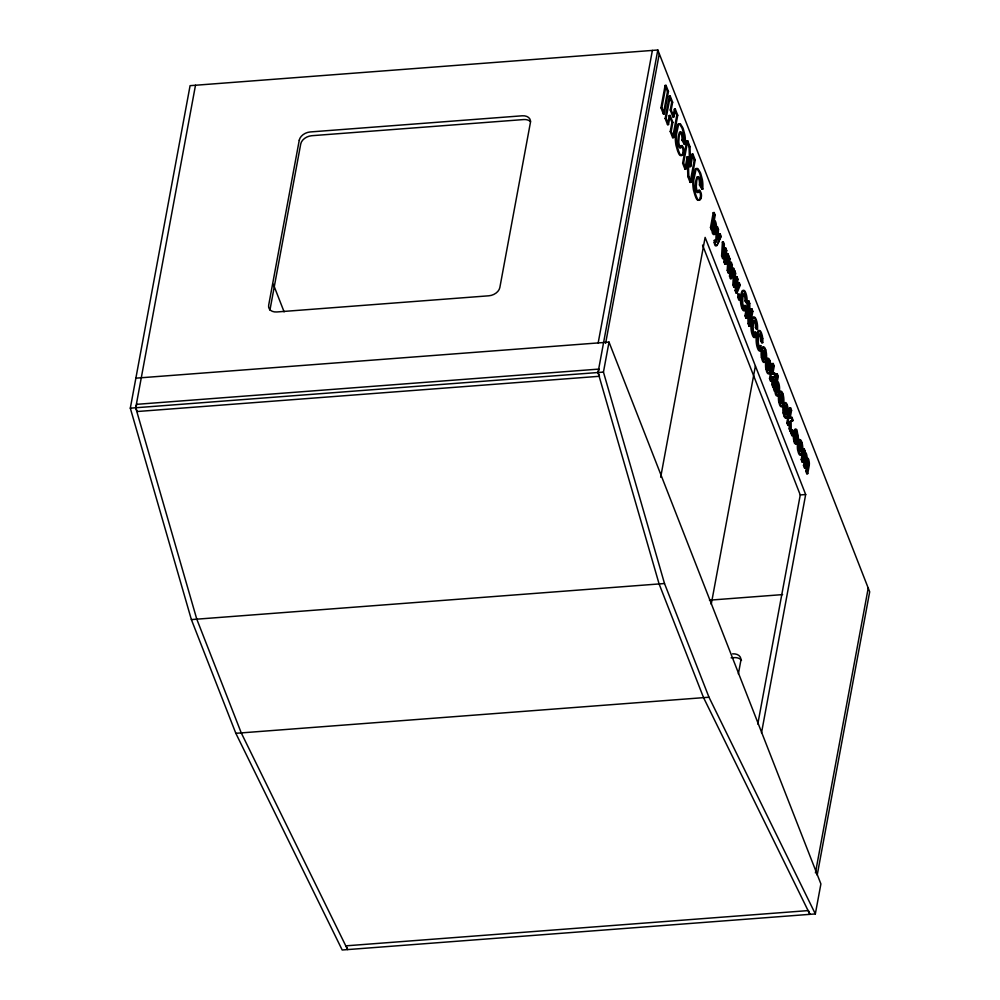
<?xml version="1.0" encoding="UTF-8"?>
<svg xmlns="http://www.w3.org/2000/svg" width="1000" height="1000" viewBox="0 0 1000 1000"><rect width="100%" height="100%" fill="white"/><g stroke="black" fill="none" stroke-linecap="round" stroke-linejoin="round"><path stroke-width="1.5" d="M717.4 226.713L716.787 241.137A6.288 1.787 85.6 0 1 716.25 242.138A2.35 0.675 85.6 0 1 715.65 241.45A7.488 2.138 85.6 0 1 715.263 240.287L714.3 240.362A7.488 2.138 85.6 0 0 714.675 241.55A2.35 0.675 85.6 0 0 715.3 242.262A6.288 1.787 85.6 0 0 715.825 241.188L716.438 226.788L717.4 226.713L718.462 229.438L717.9 239.3L716.938 239.375L717.5 229.513L716.438 226.788M676.263 137.887A12.888 3.675 85.6 0 1 676.287 135.287L678.6 124.45A12.225 3.487 85.6 0 1 680.562 124.038L682.788 127.675A26.538 7.562 85.6 0 1 683.375 129.213L684.887 134.95A10.15 2.888 85.6 0 1 685.037 135.912A11.45 3.262 85.6 0 1 685.362 139.95L685.325 144.338L684.362 144.412L684.412 140.025A11.45 3.262 85.6 0 0 684.075 135.988A10.15 2.888 85.6 0 0 683.925 135.025L682.412 129.288A26.538 7.562 85.6 0 0 681.825 127.75L679.6 124.125A12.225 3.487 85.6 0 0 677.638 124.525L675.325 135.363A12.888 3.675 85.6 0 0 675.3 137.963A13.075 3.725 85.6 0 0 675.975 145.275L677.438 150.4A30.562 8.7 85.6 0 0 678.025 151.95C681.2 161.388 685.575 150.137 681.125 145.7L682.087 145.625C686.575 150.05 682.15 161.25 678.988 151.875A30.562 8.7 85.6 0 1 678.4 150.325L676.963 145.162M694.425 189.938A13.075 3.725 85.6 0 1 693.775 182.638A12.888 3.675 85.6 0 1 693.775 180.025L696.1 169.188A12.225 3.487 85.6 0 1 698.05 168.775L700.275 172.413A26.538 7.562 85.6 0 1 700.863 173.938L702.375 179.675A10.15 2.888 85.6 0 1 702.525 180.637A11.45 3.262 85.6 0 1 702.862 184.675L702.812 189.075L701.85 189.15L701.9 184.75A11.45 3.262 85.6 0 0 701.562 180.712A10.15 2.888 85.6 0 0 701.413 179.75L699.9 174.013A26.538 7.562 85.6 0 0 699.312 172.488L697.087 168.85A12.225 3.487 85.6 0 0 695.138 169.25L692.812 180.1A12.888 3.675 85.6 0 0 692.788 182.688A13.075 3.725 85.6 0 0 693.462 190.012L694.925 195.125A30.562 8.7 85.6 0 0 695.512 196.675C698.7 206.112 703.062 194.875 698.612 190.425L699.575 190.35C704.013 194.8 699.712 206 696.475 196.6A30.562 8.7 85.6 0 1 695.888 195.062L694.463 189.887M722.6 258.525L724.55 253.238L725.512 253.175L723.562 258.45L722.6 258.525L721.612 255.987L722.412 242.062L723.375 242L724.35 244.5L723.75 253.425L722.788 253.5L723.388 244.575L722.412 242.062M723.562 258.45L722.575 255.912L723.375 242M727.225 270.363L728.025 256.438L729.025 256.45L728.188 270.287L729.175 272.812L728.213 272.887L727.225 270.363L728.188 270.287M732.85 284.725L733.65 270.812L734.613 270.738L733.812 284.65L734.8 287.188L733.838 287.262L732.85 284.725L733.812 284.65M794.4 437.925L795.263 440.962L796.912 440.012C800.212 444.9 794.862 445.513 794.912 441.087A6.4 1.825 85.6 0 1 794.287 434.85L794.55 432.5A13.088 3.725 85.6 0 1 794.737 431.525L795.263 429.9A6.338 1.8 85.6 0 1 796.975 429.975L798.525 438.8L797.55 438.875L796 430.075A6.338 1.8 85.6 0 0 794.287 429.963L793.775 431.6A13.088 3.725 85.6 0 0 793.587 432.562L793.325 434.925A6.4 1.825 85.6 0 0 793.938 441.188M728.413 267.875L729.013 258.95L727.087 254.013L728.05 253.95L729.975 258.875L729.375 267.8L728.413 267.875L730.4 262.488L731.363 262.413L732.325 264.9L731.637 273.575L730.662 273.65L731.363 264.975L730.4 262.488M734.025 282.238L734.625 273.312L732.7 268.387L733.662 268.312L735.588 273.238L734.987 282.175L734.025 282.238L736.012 276.863L736.975 276.788L737.95 279.262L737.25 287.95L736.287 288.025L736.988 279.337L736.012 276.863M729.025 256.45L725.812 264.2L724.85 264.275L723.9 261.85L724.55 253.238M725.812 264.2L724.862 261.775L725.512 253.175M729.513 276.212L730.175 267.613L731.137 267.538L730.475 276.137L731.425 278.575L730.462 278.637L729.513 276.212L730.475 276.137M735.138 290.587L735.788 281.988L736.75 281.913L736.1 290.512L737.05 292.938L736.087 293.012L735.138 290.587L736.1 290.512M725.05 259.288L725.75 250.6L724.775 248.125L725.738 248.05L726.712 250.525L726.012 259.212L725.05 259.288L727.087 254.013M761.75 342.7A8.188 2.325 85.6 0 0 761.775 338.638A7.8 2.225 85.6 0 0 761.025 334.65L760.612 333.363A12.138 3.462 85.6 0 0 760.225 332.4L759.812 331.613A8.562 2.438 85.6 0 0 758.213 330.65A8.588 2.45 85.6 0 0 757.725 331.15L756.787 333.812A17.913 5.1 85.6 0 0 756.525 335.125L756.162 338.725A8.8 2.512 85.6 0 0 756.237 341.962A9.175 2.612 85.6 0 0 756.325 342.887A8.5 2.425 85.6 0 0 757.1 346.987L757.45 348.038A8.55 2.438 85.6 0 0 760.163 350.55M716.938 239.375L719.212 233.888L720.175 233.825L721.237 236.55L716.7 245.812L715.425 245.875L714.65 244.725L714.3 240.362M719.212 233.888L720.275 236.612C718.238 246.562 714.425 247.963 715.263 240.287M135.863 378.162L609.012 342.1L820.9 883.925L815.337 913.925L342.188 950L235.837 733.312L191.375 619.587L130.312 408.175L190.087 85.662L657.812 50L869.688 591.825L817.188 875.15M195.5 85.25L135.725 407.762L196.788 619.175L241.262 732.9L347.612 949.587L346.138 945.825L808.45 910.575L809.912 914.338L703.562 697.65L659.1 583.938L598.038 372.512L657.812 50M598.175 342.925L652.387 50.412M605.638 343.212L659.275 53.762M815.337 913.925L708.988 697.237L664.513 583.525L603.45 372.1L609.012 342.1M660.95 107.788L665.088 85.463L666.05 85.388L668.45 91.512L664.312 113.837L663.35 113.912L660.95 107.788L661.912 107.713L664.312 113.837M661.912 107.713L666.05 85.388M663.35 113.912L667.487 91.587L665.088 85.463M667.537 124.637L669.225 115.538L670.188 115.463L668.5 124.562L667.537 124.637L665.15 118.513L669.287 96.188L670.25 96.112L672.638 102.238L671.213 109.963L673.9 116.862L672.938 116.938L670.25 110.037L671.675 102.312L669.287 96.188M668.5 124.562L666.112 118.438L670.25 96.112M672.938 116.938L674.375 109.2L675.337 109.125L677.738 115.262L673.6 137.587L672.638 137.662L670.238 131.537L671.925 122.425L669.225 115.538M673.6 137.587L671.2 131.463L672.887 122.362L670.188 115.463M673.9 116.862L675.337 109.125M672.638 137.662L676.775 115.337L674.375 109.2M684.912 169.062L687.2 156.75L688.162 156.675L685.875 168.988L684.912 169.062L682.638 163.238L686.775 140.912L687.738 140.838L690 146.625L690.662 166.55L689.688 166.625L689.038 146.7L686.775 140.912M685.875 168.988L683.6 163.175L687.738 140.838M689.688 166.625L691.988 154.238L692.95 154.162L695.225 159.987L691.087 182.325L690.125 182.387L687.85 176.575L687.2 156.75M690.662 166.55L692.95 154.162M690.125 182.387L694.262 160.062L691.988 154.238M660.675 477.225L705.125 237.4L805.675 494.525L761.513 732.825M711.425 229.938L711.712 228.363L712.675 228.287L712.387 229.875L711.425 229.938L710.487 227.55L713.25 212.638L714.212 212.562L715.212 215.125L714.237 220.425L713.275 220.5L714.25 215.2L713.25 212.638M712.387 229.875L711.45 227.475L714.212 212.562M737.712 297.162L738.238 294.3L739.2 294.225L740.212 296.788L739.675 299.65L738.713 299.725L737.712 297.162L738.675 297.087L739.675 299.65M738.675 297.087L739.2 294.225M738.713 299.725L739.25 296.85L738.238 294.3M745.975 318.312L747.763 308.7L748.725 308.625L746.938 318.238L745.975 318.312L744.975 315.75L747.738 300.837L748.7 300.763L749.75 303.438L750.025 318.538L749.062 318.612L748.787 303.512L747.738 300.837M746.938 318.238L745.938 315.675L748.7 300.763M749.062 318.612L750.875 308.85L751.838 308.775L752.837 311.337L750.075 326.25L749.112 326.312L748.037 323.562L747.763 308.7M750.025 318.538L751.838 308.775M749.112 326.312L751.875 311.413L750.875 308.85M711.237 604.263L755.4 365.962M771.825 374.05L774.638 373.1L775.863 376.238L772.125 377.525L771.488 381L770.525 381.075L769.525 378.512L772.288 363.6L773.25 363.525L774.25 366.087L772.788 373.975L771.825 374.05L773.288 366.163L772.288 363.6M771.488 381L770.487 378.438L773.25 363.525M770.525 381.075L771.162 377.6L772.812 377.3L772.862 384.513L773.925 387.238L772.962 387.312L771.9 384.575L771.85 377.362M774.5 391.225L774.788 389.65L775.75 389.575L775.462 391.15L774.5 391.225L773.562 388.837L776.325 373.925L777.288 373.85L778.288 376.413L777.3 381.712L776.338 381.788L777.325 376.488L776.325 373.925M775.462 391.15L774.525 388.762L777.288 373.85M738.375 673.888L740.825 660.625A10.075 7.062 -21.4 0 0 732.588 653.863M789.137 418.312L791.95 417.362L793.175 420.5L789.438 421.8L788.8 425.262L787.837 425.337L786.825 422.775L789.6 407.863L790.562 407.8L791.562 410.35L790.1 418.25L789.137 418.312L790.6 410.425L789.6 407.863M788.8 425.262L787.8 422.7L790.562 407.8M787.837 425.337L789.15 421.637L789.2 428.85L790.275 431.575L791.237 431.5L791.125 421.213L793.175 420.5M790.837 433.013L791.363 430.15L792.325 430.075L793.337 432.638L792.8 435.5L791.838 435.575L790.837 433.013L791.8 432.938L792.8 435.5M791.8 432.938L792.325 430.075M791.838 435.575L792.362 432.7L791.363 430.15M804.5 467.95L806.3 460.3L807.1 463.738A14.8 4.213 85.6 0 1 806.9 464.975L805.75 471.175L806.762 473.725L807.725 473.663L806.712 471.1L807.862 464.9A14.8 4.213 85.6 0 0 808.075 463.663L807.262 460.225L805.462 467.875L804.5 467.95L803.5 465.387L804.638 459.25A19.112 5.438 85.6 0 0 804.875 457.75L804.513 454.925L803.2 462.1L802.237 462.163L801.237 459.613L803.238 448.775L804.2 448.7L805.113 451.012L804.837 452.488L803.875 452.55L803.238 448.775M803.2 462.1L802.2 459.538L804.2 448.7M802.237 462.163C800.225 457.887 806.213 450.188 805.837 457.663A19.112 5.438 85.6 0 1 805.588 459.175L804.463 465.312L805.462 467.875M757.788 724.062L800.263 494.938L702.55 245.075M806.762 473.725L808.05 466.788A10.163 2.9 85.6 0 0 808.375 464.425M807.725 473.663L809.013 466.712A10.163 2.9 85.6 0 0 809.338 464.35M815.425 872.925L868.225 588.062M795.913 440.2C799.3 444.688 793.962 445.637 793.95 441.163M796.912 440.012L796.162 440.838L795.362 437.863M713.825 230.225L713.6 230.75A2.975 0.85 85.6 0 1 713.413 230.975A2.788 0.8 85.6 0 1 712.7 230.413M745.387 310L745.075 305.425L743.288 306.75L742.35 305.625A4.825 1.375 85.6 0 1 741.612 302.013L741.612 301.737A8.8 2.512 85.6 0 1 741.438 298.525L741.787 294.925A17.913 5.1 85.6 0 1 742.05 293.6L743 290.95A8.588 2.45 85.6 0 1 745.1 291.4L745.487 292.2A12.138 3.462 85.6 0 1 745.888 293.15L746.3 294.438A7.8 2.225 85.6 0 1 747.025 298.425A8.188 2.325 85.6 0 1 747.025 302.488L746.075 302.6L744.938 300.788L745.9 300.712L747.05 302.525M745.075 305.425L744.25 306.675L743.312 305.55A4.825 1.375 85.6 0 1 742.575 301.938M755.85 336.763L755.537 332.175L753.75 333.512L752.812 332.388A4.825 1.375 85.6 0 1 752.075 328.775L752.075 328.5A8.8 2.512 85.6 0 1 751.9 325.275L752.262 321.675A17.913 5.1 85.6 0 1 752.513 320.35L753.462 317.7A8.588 2.45 85.6 0 1 755.562 318.163L755.95 318.95A12.138 3.462 85.6 0 1 756.35 319.913L756.762 321.2A7.8 2.225 85.6 0 1 757.487 325.188A8.188 2.325 85.6 0 1 757.487 329.25L756.55 329.363L755.4 327.537L756.375 327.463L757.513 329.288M755.537 332.175L754.712 333.438L753.775 332.312A4.825 1.375 85.6 0 1 753.037 328.7M761.075 350.138L760.775 345.562L758.988 346.887L758.05 345.763A4.825 1.375 85.6 0 1 757.312 342.15L757.588 337.887A18.575 5.288 85.6 0 1 757.775 336.863L758.8 334.275A4.825 1.375 85.6 0 1 759.9 335.363A4.537 1.288 85.6 0 1 760.688 341L761.775 342.738L762.738 342.663L761.6 340.85L760.638 340.913M760.775 345.562L759.887 346.812L759.013 345.688A4.825 1.375 85.6 0 1 758.275 342.075L758.55 337.812A18.575 5.288 85.6 0 1 758.737 336.788L759.762 334.2A4.825 1.375 85.6 0 1 760.863 335.288A4.537 1.288 85.6 0 1 761.65 340.925M722.788 253.5L724.775 248.125M723.75 253.425L725.738 248.05M729.375 267.8L731.363 262.413M728.213 272.887L730.175 267.613M729.175 272.812L731.137 267.538M734.987 282.175L736.975 276.788M733.838 287.262L735.788 281.988M734.8 287.188L736.75 281.913M726.012 259.212L728.05 253.95M730.662 273.65L732.7 268.387M731.637 273.575L733.662 268.312M736.287 288.025L738.325 282.762L739.287 282.688L740.263 285.188L737.05 292.938M737.25 287.95L739.287 282.688M744.112 305.5L744.425 310.075M754.575 332.25L754.887 336.825M759.812 345.625L760.113 350.213M724.85 264.275L728.062 256.525M730.462 278.637L733.675 270.887L734.638 270.812L731.425 278.575M736.087 293.012L739.3 285.262L738.325 282.762M717.9 239.3L720.175 233.825M768.012 370.2L768.913 365.6L767.712 361.887M786.287 414.387L787.175 409.787L785.975 406.075M780.85 403.188L781.787 398.55L780.537 394.85M804.837 452.488L805.438 452.438A4.875 1.388 85.6 0 1 807.125 458.237M772.788 373.975L774.638 373.1M790.1 418.25L791.95 417.362M763.175 350.613L764.463 353.9L763.637 358.837A3.312 0.938 85.6 0 1 762.225 355.425M764.137 350.538L765.438 354.025L764.5 358.85A3.312 0.938 85.6 0 1 763.188 355.35M768.562 361.85L769.862 365.337L768.975 370.125A3.312 0.938 85.6 0 1 767.613 366.675A5.487 1.562 85.6 0 1 768.587 362.013M781.45 394.8L782.75 398.288L781.862 403.075A3.312 0.938 85.6 0 1 780.5 399.625M784.912 406.188L786.213 409.675L785.325 414.462A3.312 0.938 85.6 0 1 783.95 411.012M799.412 443.263L800.7 446.562L799.875 451.5A3.312 0.938 85.6 0 1 798.462 448.088M800.375 443.188L801.675 446.675L800.738 451.5A3.312 0.938 85.6 0 1 799.425 448.013M713.275 220.5L713.538 220.438A5.275 1.5 85.6 0 1 714.625 221.737L714.712 221.975A5.688 1.625 85.6 0 1 715.487 226.075A6.05 1.725 85.6 0 1 715.525 228.025L715.225 231.012A15.037 4.288 85.6 0 1 715.025 232.013L714.35 234.037A6.25 1.775 85.6 0 1 713.913 234.5L713.637 234.55A5.375 1.538 85.6 0 1 712.525 233.2M714.237 220.425L714.5 220.362A5.275 1.5 85.6 0 1 715.588 221.663L715.675 221.9A5.688 1.625 85.6 0 1 716.45 226A6.05 1.725 85.6 0 1 716.488 227.95L716.188 230.938A15.037 4.288 85.6 0 1 715.987 231.938L715.312 233.962A6.25 1.775 85.6 0 1 714.875 234.425L714.6 234.475A5.375 1.538 85.6 0 1 712.663 228.238M776.338 381.788L776.612 381.725A5.275 1.5 85.6 0 1 777.7 383.025L777.775 383.263A5.688 1.625 85.6 0 1 778.562 387.362A6.05 1.725 85.6 0 1 778.587 389.312L778.288 392.3A15.037 4.288 85.6 0 1 778.1 393.3L777.425 395.325A6.25 1.775 85.6 0 1 776.988 395.775L776.712 395.838A5.375 1.538 85.6 0 1 775.6 394.487A5.613 1.6 85.6 0 1 774.812 389.663M777.3 381.712L777.575 381.65A5.275 1.5 85.6 0 1 778.662 382.95L778.737 383.188A5.688 1.625 85.6 0 1 779.525 387.287A6.05 1.725 85.6 0 1 779.55 389.237L779.25 392.225A15.037 4.288 85.6 0 1 779.062 393.225L778.388 395.25A6.25 1.775 85.6 0 1 777.95 395.712L777.675 395.763A5.375 1.538 85.6 0 1 776.562 394.412M772.962 387.312L772.862 377.013L775.863 376.238M667.487 91.587L668.45 91.512M671.675 102.312L672.638 102.238M670.25 110.037L671.213 109.963M676.775 115.337L677.738 115.262M665.15 118.513L666.112 118.438M671.925 122.425L672.887 122.362M670.238 131.537L671.2 131.463M685.325 144.338L682.925 140.162L681.963 140.238L684.362 144.412M689.038 146.7L690 146.625M682.875 152.938L683.838 152.863M694.262 160.062L695.225 159.987M682.638 163.238L683.6 163.175M687.85 176.575L688.812 176.5L691.087 182.325M698.675 178.425A5.562 1.587 85.6 0 1 699.513 183A7.488 2.138 85.6 0 1 699.438 184.95L700.413 184.9L702.812 189.075M700.362 197.675L701.325 197.6M714.25 215.2L715.212 215.125M710.487 227.55L711.45 227.475M717.5 229.513L718.462 229.438M720.275 236.612L721.237 236.55M715.825 241.213L716.787 241.137M713.962 242.725L714.925 242.65M716.413 244.963L717.375 244.9M723.388 244.575L724.35 244.5M725.75 250.6L726.712 250.525M721.612 255.987L722.575 255.912M729.013 258.95L729.975 258.875M723.9 261.85L724.862 261.775M731.363 264.975L732.325 264.9M734.625 273.312L735.588 273.238M736.988 279.337L737.95 279.262M739.3 285.262L740.263 285.188M739.25 296.85L740.212 296.788M748.787 303.512L749.75 303.438M744.95 308.975L745.913 308.913M751.875 311.413L752.837 311.337M744.975 315.75L745.938 315.675M748.037 323.562L749 323.488L750.075 326.25M755.413 335.737L756.375 335.662M760.638 349.113L761.6 349.038M130.312 408.175L603.45 372.1M773.288 366.163L774.25 366.087M777.325 376.488L778.288 376.413M771.162 377.6L772.125 377.525M769.525 378.512L770.487 378.438M771.9 384.575L772.862 384.513M773.562 388.837L774.525 388.762M790.6 410.425L791.562 410.35M791.125 421.213L790.163 421.275L790.275 431.575M788.475 421.863L790.125 421.562L790.163 428.775L791.237 431.5M786.825 422.775L787.8 422.7M789.2 428.85L790.163 428.775M792.362 432.7L793.337 432.638M798.525 438.8L797.438 436.7L796.475 436.775L797.55 438.875M796.888 443.025L797.85 442.95M804.15 451.087L805.113 451.012M804.475 452.625A4.875 1.388 85.6 0 1 806.162 458.312L807.075 458.212A5.925 1.688 85.6 0 1 808.525 459.175M801.237 459.613L802.2 459.538M803.5 465.387L804.463 465.312M805.75 471.175L806.712 471.1M800.263 494.938L805.675 494.525M191.375 619.587L664.513 583.525M709.45 600.175L782.613 594.6M731.112 657.85L734.062 657.625A10.075 7.062 -21.4 0 1 741.488 660.413M235.837 733.312L708.988 697.237M698.112 177.262L698.425 177.825A7.438 2.112 85.6 0 1 698.675 178.425M699.45 184.963L701.85 189.15M773.675 373.175L774.9 376.312M790.987 417.438L792.212 420.575M273.325 284.25L284.113 311.85M741.75 307.9L741.413 306.837A8.5 2.425 85.6 0 1 740.625 302.75A9.175 2.612 85.6 0 1 740.55 301.825M801.938 442.575L801.838 442.287A7.4 2.112 85.6 0 0 799.4 439.963M800.975 442.65L800.875 442.35A7.4 2.112 85.6 0 0 798.438 440.037M787.337 405.2L787.438 405.487A7.325 2.087 85.6 0 1 788.125 414.65A9.9 2.812 85.6 0 1 787.913 415.85L787.837 416.125A7.35 2.087 85.6 0 1 785.238 416.613M783.012 394.175L782.913 393.888A7.4 2.112 85.6 0 0 780.475 391.575M786.475 405.562L786.375 405.275A7.4 2.112 85.6 0 0 783.938 402.962M781.95 393.963L782.05 394.25A7.325 2.087 85.6 0 1 782.738 403.413A9.9 2.812 85.6 0 1 782.525 404.613L782.45 404.875A7.35 2.087 85.6 0 1 779.85 405.375A8.475 2.413 85.6 0 1 778.787 401.625M770.125 361.225L770.025 360.938A7.4 2.112 85.6 0 0 767.6 358.625M765.7 349.913L765.612 349.625A7.4 2.112 85.6 0 0 763.175 347.312M769.062 361.012L769.163 361.3A7.325 2.087 85.6 0 1 769.85 370.45A9.9 2.812 85.6 0 1 769.638 371.662L769.575 371.925A7.35 2.087 85.6 0 1 766.963 372.413A8.475 2.413 85.6 0 1 765.9 368.663M764.737 349.988L764.638 349.7A7.4 2.112 85.6 0 0 762.212 347.388M753.062 328.7L753.325 324.438A18.575 5.288 85.6 0 1 753.5 323.413L754.525 320.825A4.825 1.375 85.6 0 1 755.638 321.912A4.537 1.288 85.6 0 1 756.425 327.55M742.6 301.938L742.862 297.675A18.575 5.288 85.6 0 1 743.037 296.663L744.062 294.062A4.825 1.375 85.6 0 1 745.175 295.15A4.537 1.288 85.6 0 1 745.962 300.788M688.162 156.675L688.812 176.5M748.725 308.625L749 323.488M773.825 376.938L773.925 387.238M795.35 437.5L795.562 434.988A14.2 4.05 85.6 0 1 795.688 434.288A10.137 2.888 85.6 0 1 795.863 433.562L796.338 432.55A2.837 0.812 85.6 0 1 797.225 433.713A2.837 0.812 85.6 0 1 797.475 436.775M794.388 437.575L794.6 435.062A14.2 4.05 85.6 0 1 794.725 434.363A10.137 2.888 85.6 0 1 794.887 433.625L795.375 432.625A2.837 0.812 85.6 0 1 796.263 433.787A2.837 0.812 85.6 0 1 796.513 436.85M530.612 121.762A10.075 7.062 -21.4 0 0 523.65 119.562L311.75 135.712A10.075 7.062 -21.4 0 0 300.738 143.95L270.15 308.95A10.075 7.062 -21.4 0 0 270.062 310.312M806.125 458.35A5.925 1.688 85.6 0 1 807.562 459.25M807.537 459.412A4.763 1.35 85.6 0 1 808.425 464.15M808.5 459.338A4.763 1.35 85.6 0 1 809.388 464.075M797.613 450.1A7.738 2.2 85.6 0 1 797.75 442.512M797.712 442.388A8.1 2.312 85.6 0 1 798.475 440.238M797.712 450.012A8.475 2.413 85.6 0 0 798.775 453.713A7.35 2.087 85.6 0 0 801.375 453.275L801.45 453.013A9.9 2.812 85.6 0 0 801.663 451.8A7.325 2.087 85.6 0 0 800.987 442.575M798.525 448.113A5.487 1.562 85.6 0 1 799.438 443.438M798.575 450.025A7.738 2.2 85.6 0 1 798.713 442.438M798.675 442.312A8.1 2.312 85.6 0 1 799.438 440.175M799.737 453.638A8.475 2.413 85.6 0 1 798.675 449.938M799.737 453.688A7.35 2.087 85.6 0 0 802.337 453.2L802.412 452.938A9.9 2.812 85.6 0 0 802.638 451.737A7.325 2.087 85.6 0 0 801.95 442.5M799.488 448.038A5.487 1.562 85.6 0 1 800.4 443.363M783.112 413.025A7.738 2.2 85.6 0 1 783.25 405.438M783.213 405.3A8.1 2.312 85.6 0 1 783.975 403.162M784.275 416.625A8.475 2.413 85.6 0 1 783.213 412.938M784.275 416.688A7.35 2.087 85.6 0 0 786.875 416.188L786.95 415.925A9.9 2.812 85.6 0 0 787.163 414.725A7.325 2.087 85.6 0 0 786.488 405.5M784.025 411.037A5.487 1.562 85.6 0 1 784.938 406.35M784.075 412.95A7.738 2.2 85.6 0 1 784.212 405.363M784.175 405.225A8.1 2.312 85.6 0 1 784.938 403.088M785.238 416.55A8.475 2.413 85.6 0 1 784.175 412.863M784.9 402.887A7.4 2.112 85.6 0 1 787.325 405.262M784.987 410.962A5.487 1.562 85.6 0 1 785.9 406.275M786.237 414.487A3.312 0.938 85.6 0 1 784.925 410.938M778.688 401.712A7.738 2.2 85.6 0 1 778.825 394.113A8.1 2.312 85.6 0 1 779.55 391.85M779.513 391.65A7.4 2.112 85.6 0 1 781.938 394.025M780.512 395.037A5.487 1.562 85.6 0 0 779.6 399.725A3.312 0.938 85.6 0 0 780.85 403.25M779.788 394.05A7.738 2.2 85.6 0 0 779.65 401.637A8.475 2.413 85.6 0 0 780.812 405.238A7.35 2.087 85.6 0 0 783.413 404.8L783.487 404.538A9.9 2.812 85.6 0 0 783.713 403.338A7.325 2.087 85.6 0 0 783.025 394.113M779.75 393.913A8.1 2.312 85.6 0 1 780.512 391.775M780.562 399.65A5.487 1.562 85.6 0 1 781.475 394.963M776.275 383.787A5.55 1.575 85.6 0 0 775.625 385.838A10.375 2.95 85.6 0 0 775.362 387.362L775.362 389.625A2.925 0.838 85.6 0 0 775.775 391.662A2.788 0.8 85.6 0 0 776.488 392.238A2.975 0.85 85.6 0 1 776.488 392.25L776.9 391.512A9.975 2.837 85.6 0 0 777.275 389.787L777.463 386.95A2.95 0.838 85.6 0 0 776.287 383.888M776.55 394.462A5.613 1.6 85.6 0 1 775.775 389.588M765.8 368.762A7.738 2.2 85.6 0 1 765.938 361.163A8.1 2.312 85.6 0 1 766.663 358.9M766.637 358.7A7.4 2.112 85.6 0 1 769.05 361.075M767.625 362.088A5.487 1.562 85.6 0 0 766.712 366.775A3.312 0.938 85.6 0 0 767.962 370.3M766.762 368.688A7.738 2.2 85.6 0 1 766.9 361.1M766.862 360.962A8.1 2.312 85.6 0 1 767.625 358.825M766.862 368.6A8.475 2.413 85.6 0 0 767.938 372.287A7.35 2.087 85.6 0 0 770.525 371.85L770.6 371.587A9.9 2.812 85.6 0 0 770.825 370.387A7.325 2.087 85.6 0 0 770.15 361.163M761.375 357.438A7.738 2.2 85.6 0 1 761.513 349.85M761.475 349.725A8.1 2.312 85.6 0 1 762.237 347.587M761.475 357.35A8.475 2.413 85.6 0 0 762.55 361.05A7.35 2.087 85.6 0 0 765.138 360.613L765.212 360.35A9.9 2.812 85.6 0 0 765.438 359.15A7.325 2.087 85.6 0 0 764.762 349.913M762.288 355.45A5.487 1.562 85.6 0 1 763.2 350.775M762.337 357.375A7.738 2.2 85.6 0 1 762.475 349.775M762.438 349.65A8.1 2.312 85.6 0 1 763.2 347.512M763.512 360.975A8.475 2.413 85.6 0 1 762.438 357.275M763.5 361.025A7.35 2.087 85.6 0 0 766.112 360.538L766.175 360.275A9.9 2.812 85.6 0 0 766.4 359.075A7.325 2.087 85.6 0 0 765.725 349.85M763.25 355.387A5.487 1.562 85.6 0 1 764.163 350.7M762.738 338.562A8.188 2.325 85.6 0 1 762.725 342.625M762.725 338.562A7.8 2.225 85.6 0 0 761.988 334.588L761.575 333.288A12.138 3.462 85.6 0 0 761.188 332.325L760.775 331.538A8.588 2.45 85.6 0 0 758.688 331.087L757.75 333.738A17.913 5.1 85.6 0 0 757.487 335.062L757.125 338.65A8.8 2.512 85.6 0 0 757.2 341.887A9.175 2.612 85.6 0 0 757.288 342.812A8.5 2.425 85.6 0 0 758.062 346.912L758.413 347.962A8.55 2.438 85.6 0 0 761.125 350.475M755.462 327.625A4.537 1.288 85.6 0 0 754.675 321.962A4.825 1.375 85.6 0 0 753.562 320.863L752.537 323.488A18.575 5.288 85.6 0 0 752.362 324.513L752.075 328.5A9.175 2.612 85.6 0 0 752.062 329.438A8.5 2.425 85.6 0 0 752.837 333.525L753.175 334.588A8.55 2.438 85.6 0 0 755.9 337.1M756.525 329.325A8.188 2.325 85.6 0 0 756.538 325.262A7.8 2.225 85.6 0 0 755.8 321.275L755.387 319.988A12.138 3.462 85.6 0 0 754.987 319.025L754.587 318.238A8.588 2.45 85.6 0 0 752.5 317.775L751.55 320.425A17.913 5.1 85.6 0 0 751.287 321.75L750.938 325.35A8.8 2.512 85.6 0 0 751.012 328.587A9.175 2.612 85.6 0 0 751.1 329.513A8.5 2.425 85.6 0 0 751.875 333.6L752.212 334.663A8.55 2.438 85.6 0 0 754.938 337.175M744.987 300.863A4.537 1.288 85.6 0 0 744.212 295.2A4.825 1.375 85.6 0 0 743.1 294.1L742.075 296.725A18.575 5.288 85.6 0 0 741.9 297.75L741.612 301.737A9.175 2.612 85.6 0 0 741.6 302.675A8.5 2.425 85.6 0 0 742.375 306.775L742.712 307.838A8.55 2.438 85.6 0 0 745.438 310.35M746.062 302.562A8.188 2.325 85.6 0 0 746.075 298.5A7.8 2.225 85.6 0 0 745.337 294.525L744.925 293.225A12.138 3.462 85.6 0 0 744.525 292.262L744.125 291.475A8.588 2.45 85.6 0 0 742.038 291.025L741.087 293.675A17.913 5.1 85.6 0 0 740.825 295L740.475 298.587A8.8 2.512 85.6 0 0 740.55 301.825M744.475 310.413A8.55 2.438 85.6 0 1 741.762 307.863M713.2 222.5A5.55 1.575 85.6 0 0 712.562 224.55A10.375 2.95 85.6 0 0 712.3 226.088L712.288 228.337A2.925 0.838 85.6 0 0 712.712 230.375M713.213 222.6A2.95 0.838 85.6 0 1 714.412 225.675L714.212 228.512A9.975 2.837 85.6 0 1 713.838 230.238M712.525 233.25A5.613 1.6 85.6 0 1 711.737 228.375M713.525 224.475A5.55 1.575 85.6 0 1 714.163 222.425A2.95 0.838 85.6 0 1 715.375 225.6L715.175 228.438A9.975 2.837 85.6 0 1 714.8 230.162L714.525 230.75A2.925 0.838 85.6 0 1 714.412 230.987A2.788 0.8 85.6 0 1 713.662 230.338A2.925 0.838 85.6 0 1 713.25 228.263L713.263 226.012A10.375 2.95 85.6 0 1 713.5 224.425M681.1 145.625A10.088 2.875 85.6 0 1 680 147.8M679.987 147.688A4.35 1.238 85.6 0 1 679.375 147.4L678.875 146.525A8.75 2.487 85.6 0 1 678.612 145.863L678.312 144.887A5.038 1.438 85.6 0 1 677.825 141.85L678.213 136.65A27.925 7.95 85.6 0 1 678.438 135.387L679.45 132.3A6.675 1.9 85.6 0 1 679.712 132.075L679.812 132.037A5.275 1.5 85.6 0 1 680.625 132.537L680.925 133.088A7.438 2.112 85.6 0 1 681.175 133.7A5.562 1.587 85.6 0 1 682.013 138.262A7.488 2.138 85.6 0 1 681.95 140.213M682.062 145.55A10.088 2.875 85.6 0 1 680.962 147.725A4.35 1.238 85.6 0 1 680.337 147.325L679.85 146.45A8.75 2.487 85.6 0 1 679.575 145.8L679.275 144.812A5.038 1.438 85.6 0 1 678.787 141.775L679.175 136.575A27.925 7.95 85.6 0 1 679.4 135.312L680.413 132.225A6.675 1.9 85.6 0 1 680.675 132L680.775 131.962A5.275 1.5 85.6 0 1 681.587 132.463L681.888 133.025A7.438 2.112 85.6 0 1 682.138 133.625A5.562 1.587 85.6 0 1 682.975 138.2A7.488 2.138 85.6 0 1 682.913 140.15M676.938 145.2A13.075 3.725 85.6 0 1 676.287 137.9M698.587 190.35A10.088 2.875 85.6 0 1 697.487 192.525M697.475 192.425A4.35 1.238 85.6 0 1 696.875 192.125L696.375 191.25A8.75 2.487 85.6 0 1 696.112 190.6L695.8 189.625A5.038 1.438 85.6 0 1 695.325 186.575L695.713 181.388A27.925 7.95 85.6 0 1 695.938 180.113L696.938 177.025A6.675 1.9 85.6 0 1 697.212 176.8L697.312 176.762A5.275 1.5 85.6 0 1 698.112 177.262M699.55 190.275A10.088 2.875 85.6 0 1 698.45 192.45M698.438 192.35A4.35 1.238 85.6 0 1 697.837 192.05L697.337 191.175A8.75 2.487 85.6 0 1 697.075 190.525L696.762 189.55A5.038 1.438 85.6 0 1 696.287 186.513L696.675 181.312A27.925 7.95 85.6 0 1 696.9 180.037L697.9 176.95A6.675 1.9 85.6 0 1 698.175 176.737L698.275 176.7A5.275 1.5 85.6 0 1 699.075 177.188L699.388 177.75A7.438 2.112 85.6 0 1 699.638 178.35A5.562 1.587 85.6 0 1 700.475 182.925A7.488 2.138 85.6 0 1 700.4 184.875M776.275 388.363L776.325 389.55A2.925 0.838 85.6 0 0 776.737 391.587A2.788 0.8 85.6 0 0 777.45 392.163A2.975 0.85 85.6 0 0 777.588 392.038L777.862 391.438A9.975 2.837 85.6 0 0 778.238 389.712L778.438 386.887A2.95 0.838 85.6 0 0 777.25 383.812A5.55 1.575 85.6 0 0 776.587 385.763A10.375 2.95 85.6 0 0 776.325 387.287L776.275 388.363M299.262 140.188L268.675 305.188A10.075 7.062 -21.4 0 0 276.925 311.962L488.812 295.8A10.075 7.062 -21.4 0 0 499.837 287.575L530.413 122.562A10.075 7.062 -21.4 0 0 522.175 115.8L310.287 131.95A10.075 7.062 -21.4 0 0 299.262 140.188M136.775 404.325L135.725 407.762L137.2 411.525L599.5 376.275L598.038 372.512L599.075 369.075L136.775 404.325"/></g></svg>
